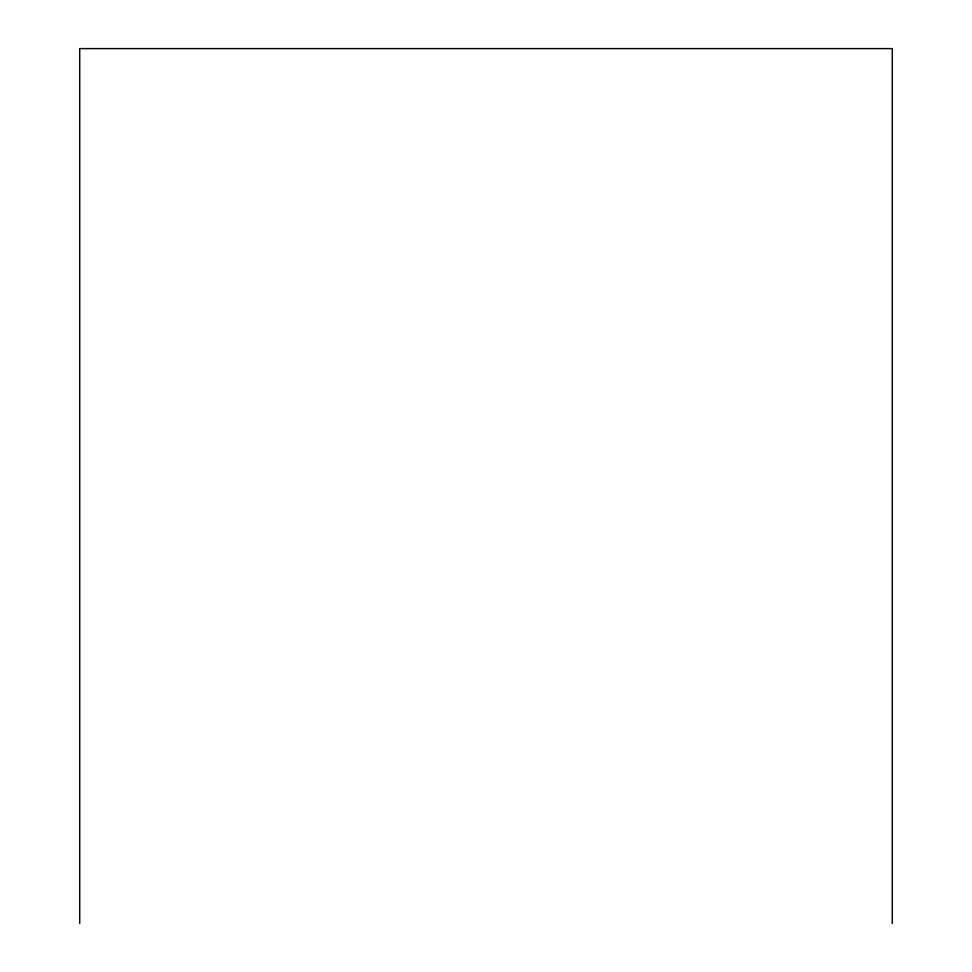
<?xml version="1.0" encoding="UTF-8"?>
<svg xmlns="http://www.w3.org/2000/svg" width="972" height="972" viewBox="0 0 972 972"><rect width="100%" height="100%" fill="white"/><g stroke="black" fill="none" stroke-linecap="round" stroke-linejoin="round"><path stroke-width="1.46" d="M892.272 923.4L892.272 48.6L79.728 48.6L79.728 923.4"/></g></svg>
